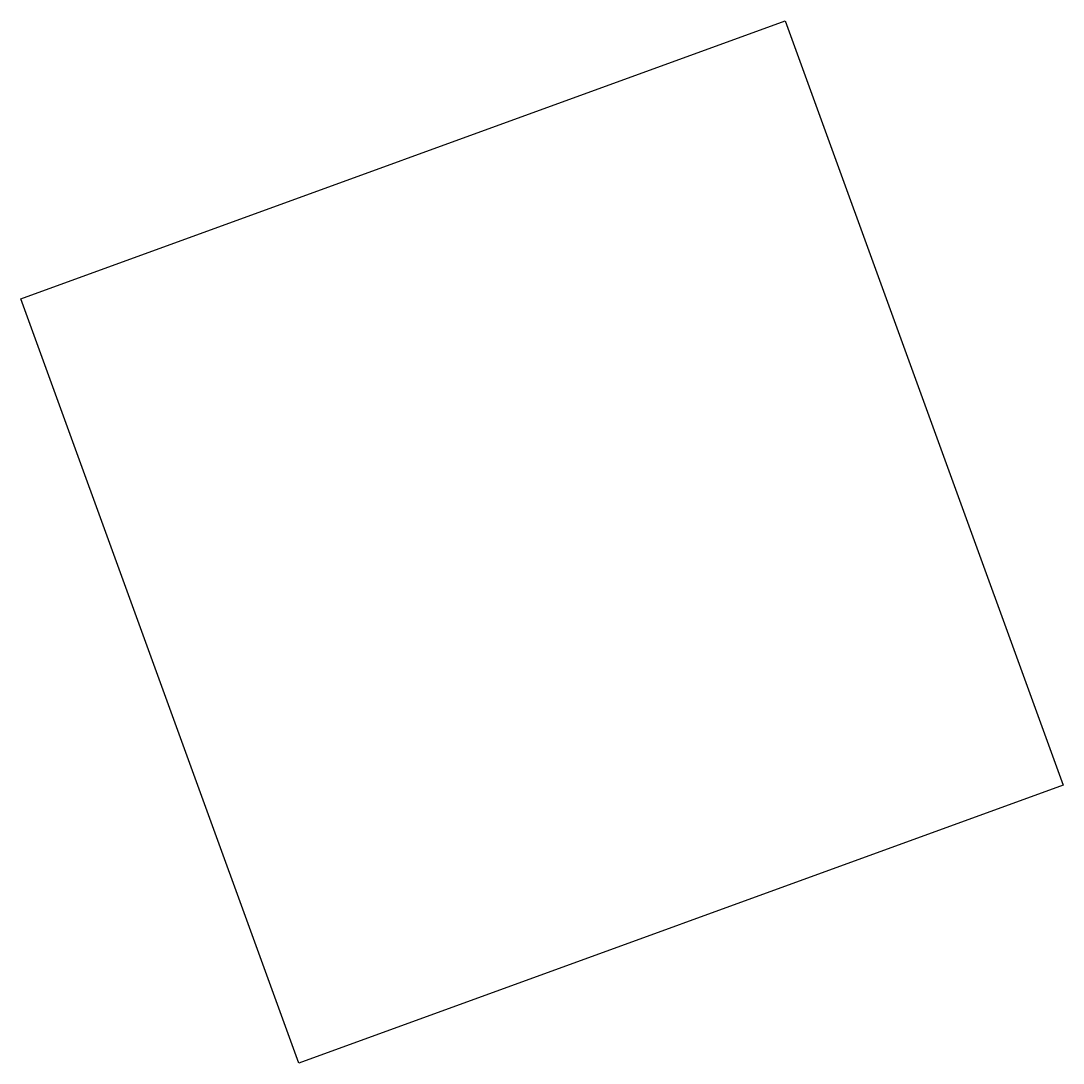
# Model space of a CAD drawing. Units: millimetres at full size, sheet at 1:100. Extents: x -10212 to -6367, y -1455 to 2390.
import ezdxf

# ---------------------------------------------------------------- set-up
doc = ezdxf.new("R2010")
doc.units = ezdxf.units.MM
doc.header["$LTSCALE"] = 100
doc.layers.add('0-0', color=7, linetype='Continuous')

msp = doc.modelspace()

# ---------------------------------------------------------------- linework, layer by layer
at = {"layer": '0-0'}
msp.add_lwpolyline([(-6367.3, -428.6), (-9186.4, -1454.6), (-10212.5, 1364.4), (-7393.4, 2390.5)], close=True, dxfattribs=at)

doc.saveas('drawing.dxf')
